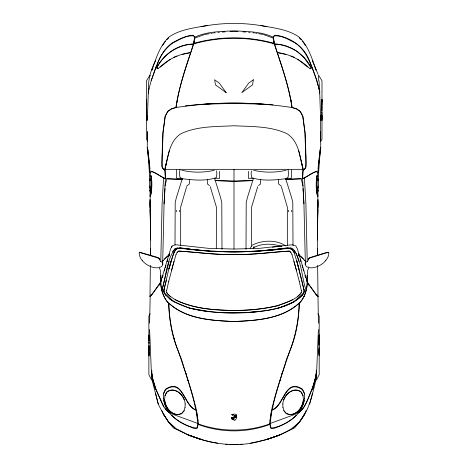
<?xml version="1.0" encoding="UTF-8"?>
<svg xmlns="http://www.w3.org/2000/svg" width="468" height="468" viewBox="0 0 468 468"><rect width="100%" height="100%" fill="white"/><g stroke="black" fill="none" stroke-linecap="round" stroke-linejoin="round"><path stroke-width="0.7" d="M216.321 248.566L216.415 207.137L210.272 186.72M305.797 261.741L305.306 261.156L303.937 203.913L302.574 178.612L303.059 170.118M307.183 275.459L307.16 281.964L315.175 293.196L318.006 296.32L317.643 265.327M307.236 261.735L305.891 203.72L304.428 177.834L315.467 171.68L316.737 171.68L317.614 172.364L318.006 173.534L318.006 179.203M317.515 254.51L317.714 203.036L317.538 226.237M317.368 248.713L317.322 254.51L317.409 248.713M149.602 323.183L150.187 296.127M150.678 195.027C151.995 189.417 152.457 181.479 150.871 175.389L150.286 175.98M160.816 275.459L160.84 281.964L152.825 293.196L149.994 296.32L150.357 265.327M150.093 190.143L150.456 240.014M278.606 179.659L278.542 183.889L281.18 186.036M317.544 240.014L317.907 190.143M319.375 159.179L320.738 147.941L320.644 120.106L319.667 91.582L316.737 80.443L311.267 65.304L311.267 67.842L304.036 57.587L297.045 51.451M317.661 189.944L317.55 193.623M149.058 338.791L149.058 341.055M163.379 398.689L163.379 393.611L165.526 389.212C183.099 377.413 183.813 405.762 196.004 409.828C191.447 389.803 184.796 370.346 178.226 350.924C171.744 335.93 169.24 319.585 168.65 303.352C163.367 297.572 160.881 289.832 160.641 282.157L170.896 248.063M320.445 141.108L320.644 131.631M147.356 120.106L148.333 91.582L149.017 88.75M164.941 170.118L165.426 178.612L164.063 203.913L162.718 261.115L162.203 261.741M185.065 407.382L185.158 403.866M317.544 222.61L317.918 209.559M317.977 207.382L318 200.866M318.398 329.53L316.737 369.779M317.538 224.786L318.006 199.421M159.331 285.217L159.383 283.76M317.813 189.944L317.222 195.22L316.538 190.236L316.345 179.689L316.737 176.073L317.128 175.389L317.714 175.98M149.31 172.557L149.409 165.426L148.04 151.556M316.836 181.642L316.836 191.313M317.971 190.172L317.614 193.167L316.93 184.088L317.128 181.157L317.907 179.396L318.298 180.765M147.555 141.108L147.356 131.631L147.262 147.941L148.625 159.179M150 200.866L150.023 207.382M150.21 196.531L150.462 191.47M149.058 347.794L149.058 350.596M149.994 171.873L150.093 170.019M149.994 199.421L150.462 224.786M150.152 196.531L150.462 190.745M318.591 172.657L320.153 151.755M149.994 179.203L149.994 173.534L150.386 172.364L151.263 171.68L152.533 171.68L163.572 177.834L162.109 203.72L160.764 261.735M149.058 353.112L148.871 355.692M317.907 178.911L317.842 180.016L317.907 179.004M149.058 345.127L149.058 348.256M303.042 188.557L303.937 203.913M146.73 112.408L146.73 115.204M176.272 211.828L176.366 210.261M321.75 107.64L321.75 104.838M148.625 93.243C147.449 81.941 150.298 70.598 155.686 60.635M164.063 203.913L164.958 188.557M318.006 179.104L318.105 173.341L316.737 171.581C311.518 172.271 307.587 176.922 302.574 178.519L302.96 170.118L303.551 170.118L305.505 168.164L305.99 166.795L306.189 162.595L305.113 132.707L302.866 116.199L300.327 111.413L296.513 108.775L292.12 107.505C288.896 85.673 281.356 64.894 274.535 44.01C290.142 44.22 304.13 54.013 311.267 67.649L311.068 68.334L309.997 68.726C301.012 60.109 289.92 53.978 277.372 52.609L285.866 54.463M146.73 117.725L146.496 120.305M321.744 102.316L321.978 99.737M146.73 109.74L146.73 112.87M321.744 110.302L321.744 107.172M318.93 338.645L319.194 335.123M148.871 354.077L148.871 354.03A49.86 2.58 -86.6 0 1 149.07 351.544M151.655 370.264C151.983 382.081 157.663 393.067 162.203 403.767C163.782 407.499 166.544 410.617 169.826 412.951L165.818 406.897L164.549 403.281M318.006 168.942L319.667 153.41L320.738 147.262L320.545 148.625M318.948 339.715L318.995 339.277A49.86 2.58 -86.6 0 0 319.188 336.784L319.194 336.738M148.871 356.06L149.058 353.644M148.871 355.399L149.064 352.966M318.492 167.965L318.603 166.573M319.96 151.556L318.591 165.426L318.69 172.557M318.936 337.96L319.194 334.76M318.942 338.967L319.194 335.416M159.471 267.111L160.74 267.111L162.01 266.14L162.788 264.379L162.694 262.425L160.448 261.548M321.89 100.263L321.75 101.784M146.496 118.691L146.502 118.644A49.982 3.124 -85.8 0 1 146.659 116.971M321.732 103.89A49.982 3.124 -85.8 0 0 321.972 101.398L321.978 101.351M146.496 120.013L146.736 117.579M146.502 120.674L146.73 118.258M321.738 102.463L321.978 100.029M321.914 100.006L321.978 99.374M151.462 190.236L150.778 195.22L150.187 189.944M317.76 190.312L317.128 192.681M317.983 188.224L318.199 186.135M318.936 343.617L318.93 340.429M317.907 191.412L318.492 186.135L318.492 180.864M148.871 354.03L148.871 353.989A49.871 2.042 -86.1 0 0 149.07 352.351M179.396 211.828L179.589 210.261M272.973 44.01L273.107 42.968M307.552 261.548L305.306 262.425L305.212 264.379L305.99 266.14L307.26 267.111L308.529 267.111M318.965 162.431L319.211 160.477M189.265 308.137C203.989 311.208 218.942 313.098 234 313.022C254.323 312.209 275.5 311.682 293.881 301.889C297.595 299.052 303.352 296.525 304.013 291.336M319.188 336.831L319.194 336.79A49.871 2.042 -86.1 0 0 318.989 338.463M270.042 420.668L271.522 410.208M304.235 400.743C302.977 406.663 299.76 411.828 295.636 416.175C288.914 421.902 280.484 426.968 271.703 427.992L270.826 427.407L270.042 423.499L271.996 410.214C284.339 406.189 284.819 377.881 302.474 389.704L304.528 394.003M148.871 351.222L149.029 349.479A8.705 0.597 -87.7 0 0 148.947 349.257L148.894 349.222M319.194 339.592L319.03 341.336A8.705 0.597 -87.7 0 0 319.118 341.558L319.194 341.581M148.871 348.297L148.941 347.695A8.705 0.684 -89.5 0 0 149.029 346.712L148.871 346.098M148.871 352.117L149.035 350.93M318.942 340.482L319.194 338.697M319.194 342.523L319.123 343.085A8.705 0.684 -89.5 0 0 319.03 344.109L319.194 344.717M319.86 150.778L320.059 149.508M146.496 118.638L146.502 118.603A49.988 2.469 -85.3 0 0 146.741 116.965M179.981 169.545L179.396 173.435L179.981 177.331M216.321 177.331L216.906 173.435L216.514 170.843M251.486 170.843L251.094 173.435L251.679 177.331M288.019 177.331L288.604 173.435L288.019 169.545M321.972 101.445L321.978 101.404A49.988 2.469 -85.3 0 0 321.732 103.077M146.496 115.836L146.695 114.093A8.711 0.72 -87.3 0 0 146.589 113.87L146.502 113.853M321.978 104.206L321.779 105.949A8.711 0.72 -87.3 0 0 321.885 106.172L321.978 106.189M146.496 116.731L146.7 115.543M321.779 104.499L321.978 103.311M146.496 112.905L146.589 112.308A8.711 0.831 -89.4 0 0 146.695 111.326L146.496 110.711M321.978 107.137L321.89 107.698A8.711 0.831 -89.4 0 0 321.785 108.722L321.978 109.331M163.472 394.003L165.526 389.704C183.181 377.881 183.661 406.189 196.004 410.214L197.958 423.499L197.174 427.407L196.297 427.992C187.516 426.968 179.086 421.902 172.364 416.175C168.24 411.828 165.023 406.663 163.765 400.743M166.795 160.934L164.941 169.919L164.356 169.826L163.379 169.042L162.109 166.696L162.203 156.932L163.086 132.707L165.233 116.292L167.772 111.507L171.387 108.968L176.073 107.505C179.109 85.603 186.919 64.847 193.658 43.91C219.942 36.416 248.058 36.416 274.342 43.91C281.005 64.871 288.891 85.603 291.927 107.505L296.613 108.968L300.228 111.507L302.767 116.292L304.914 132.707L305.797 156.932L305.797 166.696L304.621 169.042L303.059 169.919C300.064 157.347 299.122 141.529 287.136 133.778C270.773 126.015 251.725 126.647 234 125.769C216.28 126.658 197.221 125.991 180.864 133.778C169.176 141.231 168.199 156.493 165.005 168.638M318.93 346.063L318.936 342.453M208.605 311.559L189.359 308.137L174.119 301.889L169.334 298.666L165.625 295.15L163.671 291.143C167.316 277.448 169.17 262.378 175.588 249.725L177.735 248.455L180.666 248.163L209.676 251.287L234 251.971L258.324 251.287L287.334 248.262L290.265 248.455L292.412 249.725M304.136 401.228L304.721 398.204M304.621 398.689L304.621 393.611L302.474 389.212C284.901 377.413 284.187 405.762 271.996 409.828C276.553 389.803 283.204 370.346 289.774 350.924C296.256 335.93 298.76 319.585 299.35 303.352C304.633 297.572 307.119 289.832 307.359 282.157L297.104 248.063M303.451 399.473C302.755 406.692 297.63 414.566 289.68 414.513L286.357 413.437L283.912 410.606M193.986 42.67L194.39 40.687M194.659 39.37L194.828 37.855L194.635 38.148L204.498 34.538M149.801 180.472L150.187 179.297L150.971 180.081M166.21 280.01C165.918 284.907 161.583 290.78 165.625 295.15M166.602 290.85L168.749 281.18M151.755 370.165C150.719 376.676 155.066 383.801 155.663 389.604C153.802 384.831 152.328 379.753 151.755 374.663L152.047 374.271M282.842 404.065C283.029 395.624 292.804 385.913 301.012 391.757C307.236 400.093 300.204 414.654 289.68 414.712L286.357 413.735L283.912 410.805L282.935 407.189M165.011 168.632L169.434 150.286M315.66 380.911C312.22 395.32 309.237 409.927 299.643 421.744C288.908 433.339 272.996 437.697 258.225 441.769C234.837 447.543 210.033 443.997 187.99 434.83L201.766 439.616L209.775 441.769L217.784 443.231M165.005 185.971L166.795 178.811L182.023 179.449M163.671 291.143L164.063 289.581M305.306 262.425L305.212 264.379M302.375 295.15L303.843 292.705L304.235 291.143L296.712 260.664L301.79 280.104M168.749 281.28L174.026 261.255M309.705 404.065L312.536 393.026M169.141 261.448L161.811 290.657C166.204 276.904 166.193 260.442 175.096 248.654C181.935 246.577 189.166 249.953 196.098 249.924M148.239 91.681L151.263 80.443L156.733 65.304L156.932 68.334L158.003 68.726C166.988 60.109 178.08 53.978 190.628 52.609L193.459 44.01C177.858 44.22 163.87 54.013 156.733 67.649L157.026 68.334L158.003 68.726M171.288 260.664L168.942 269.065L173.733 252.855M171.387 270.826L175.98 254.709M162.495 277.565L163.086 275.512M164.356 271.019L164.941 268.971M185.065 407.189L184.088 410.805L181.642 413.735L178.32 414.712C167.796 414.654 160.764 400.093 166.988 391.757C175.196 385.913 184.971 395.624 185.158 404.06M165.333 267.702L165.941 265.502M167.164 261.401L167.772 259.202L167.187 261.162M186.621 186.72L180.666 207.137L180.666 245.659M257.728 186.72L251.585 207.137L251.673 246.384M167.187 261.238L167.772 259.301M168.585 256.657L169.597 253.346M168.585 256.587L169.597 253.317M303.843 292.705L304.329 291.143L303.937 289.581M182.309 178.706L176.366 197.66L175.196 202.644L175.003 244.975M253.323 178.706L247.385 197.66L246.209 202.644L246.016 249.298M168.556 256.745L169.141 254.902L166.895 256.563L162.694 261.156M151.263 80.543C156.119 66.983 160.068 51.264 172.657 42.641C178.84 39.353 185.398 35.808 192.488 35.217L193.758 35.808L194.828 37.171C207.055 31.374 220.802 31.608 234 30.824C247.198 31.608 260.945 31.374 273.172 37.171L274.242 35.808L275.512 35.217C289.604 37.019 303.053 45.7 308.728 59.056C312.712 68.773 316.66 78.571 318.983 88.844C319.205 90.277 320.364 91.863 319.375 93.243M303.451 403.281L302.182 406.897L298.174 412.951C306.066 407.646 307.991 397.572 312.045 389.604L312.337 389.897L312.928 388.335L316.052 377.003L316.345 374.663L315.953 374.271M172.072 246.115L171.387 247.771L172.072 246.016L172.85 245.624M308.043 259.886L309.02 258.225L308.236 260.079L309.02 258.225L311.559 257.055L325.43 252.855L328.752 252.363C329.577 261.138 316.789 269.375 309.02 267.602M311.267 67.649L310.974 68.334L309.997 68.726M308.728 267.795L307.552 270.533L306.868 281.572L307.359 282.157M306.084 410.623L304.428 414.414L303.469 415.473M152.866 68.164L151.948 70.089C156.043 58.43 159.711 45.829 168.942 37.077C180.098 29.268 194.284 27.998 207.336 25.453M283.819 399.865C285.872 393.255 294.547 386.907 300.912 392.049L303.159 395.758M150.187 176.073L150.871 175.389L151.462 177.442L151.556 188.288M150.871 192.681L150.24 190.312M149.994 296.32L150.187 295.928M175.98 254.808L177.15 252.363L178.712 251.094C197.034 252.088 215.491 255.124 234 254.51C252.544 255.013 270.995 252.246 289.388 251.094L290.85 252.363L292.02 254.808M151.948 373.78L151.655 374.365C152.714 378.659 153.685 386.925 155.955 389.604L163.964 406.99M150.134 313.659L148.871 316.134L148.871 374.681L151.72 380.244L151.72 370.323M236.516 418.369L235.539 419.796L234 420.644M301.398 292.219C296.367 300.193 286.018 302.024 278.056 305.797C263.548 308.745 248.83 310.729 234 310.483C214.028 310.225 193.325 308.857 175.196 299.736C172.166 297.525 168.334 295.712 166.602 292.219M250.117 248.654L251.369 246.361M253.048 248.654L254.101 246.724L253.422 247.824C261.711 243.12 272.399 243.378 281.239 246.39M162.431 45.712L165.415 41.301M317.029 180.081L317.813 179.297L318.199 180.472M173.733 252.948L175.588 249.631L177.735 248.362L180.666 248.163M164.841 395.758L167.088 392.049C173.452 386.907 182.128 393.255 184.181 399.859M320.445 141.769L321.978 139.294L321.978 80.748L318.527 75.184L318.527 80.326M158.687 258.517L158.886 258.225L139.248 252.363C138.423 261.138 151.211 269.375 158.98 267.602M303.059 294.173C288.627 309.693 265.262 310.875 245.431 312.729C219.72 312.881 191.547 313.507 169.334 298.666M160.641 282.157L161.132 281.572L160.448 270.533L159.272 267.795M162.203 261.641L163.379 260.372M184.088 410.606L181.642 413.437L178.32 414.513C170.37 414.566 165.245 406.692 164.549 399.473M175.196 248.654L172.557 251.679M166.772 39.762L168.714 37.92M150.778 295.244L151.62 294.337M296.221 415.098C291.02 421.299 283.438 424.646 276.102 427.606C274.371 428.167 272.358 429.32 270.633 428.091L269.849 424.382C247.069 433.035 220.937 433.017 198.151 424.382L197.367 428.091C194.103 429.84 190.733 426.436 187.604 425.845C181.765 423.212 175.939 420.106 171.779 415.098M273.365 41.962L274.242 41.079M164.549 259.009L169.141 255.001M150.778 295.443L152.047 294.173M308.921 258.418L309.313 258.032M328.162 252.463L328.46 252.17L309.114 258.225L309.313 258.517M292.705 428.191L299.543 421.744L304.721 413.928L299.543 422.037L294.466 427.992L278.542 435.515L266.233 439.616L279.811 434.93M297.297 296.811L300.62 293.781L301.398 292.313L301.398 290.751M303.843 292.804L293.881 301.889L278.641 308.137M177.15 252.463L178.712 251.094C197.057 252.316 215.502 254.838 234 254.416C252.539 254.972 271.031 252.106 289.388 251.094L290.85 252.463M160.249 67.164L170.212 59.249M186.82 186.036L189.458 183.889L189.394 179.659M258.476 185.609L260.664 183.889L260.664 179.659M297.788 413.145C303.562 410.126 305.826 403.767 308.336 398.204C311.67 389.212 316.356 380.051 316.345 370.264M299.444 411.489L294.858 414.414L270.042 423.499M216.117 177.723C205.657 181.198 193.963 180.162 183.14 178.817M287.814 177.723L286.217 178.478M149.994 296.513L151.948 294.565L160.84 282.257C160.963 289.862 163.303 297.595 168.556 303.258L168.849 303.258C186.41 319.158 211.489 320.598 234 321.522C256.522 320.621 281.537 319.071 299.151 303.258C304.633 297.946 307.037 289.838 307.16 282.257L316.052 294.565L318.006 296.513L318.398 323.183M252.053 245.255C262.051 240.049 276.266 239.405 285.726 245.922M317.322 195.027C315.929 189.4 315.76 181.584 317.128 175.389L317.813 176.073M271.996 407.382L273.218 406.844M302.574 178.612L304.428 177.834M292.804 299.643C274.675 308.798 253.972 310.032 234 310.483C214.028 310.027 193.325 308.804 175.196 299.643M173.827 57.295L177.05 56.025M214.391 170.276C203.872 172.756 192.43 172.756 181.912 170.276M286.088 170.276C275.57 172.756 264.127 172.756 253.609 170.276M146.496 109.641L146.794 109.53M321.68 110.512L321.978 110.407M280.01 434.83L266.233 439.715L250.216 443.231M173.435 245.431L175.196 244.84L177.442 244.939L208.798 248.362L234 249.04L259.202 248.362L290.558 244.939L292.705 244.84L294.536 245.431M201.082 26.723C222.669 22.329 245.331 22.329 266.918 26.723M193.851 43.325C220.013 36.024 247.987 36.024 274.149 43.325M303.358 296.77L304.773 296.437M182.134 54.463L190.628 52.609C184.532 70.563 178.77 88.715 175.88 107.505L171.487 108.775L167.673 111.413L165.134 116.199L162.887 132.707L161.811 162.595L162.01 166.795L162.495 168.164L164.449 170.118L165.04 170.118L165.426 178.519C160.413 176.922 156.482 172.271 151.263 171.581L149.895 173.341L149.994 179.104M146.73 103.399L146.73 105.669M321.75 116.643L321.75 114.379M176.272 248.262L177.735 247.97M232.151 415.087L233.07 414.917M284.86 178.817C274.037 180.162 262.343 181.198 251.883 177.723M205.206 34.416L209.442 33.696M210.857 33.456L212.267 33.21M176.073 107.505C214.303 101.65 253.697 101.655 291.927 107.505M232.333 415.104L233.438 414.935M221.791 251.679C244.7 252.948 267.55 250.076 290.265 248.362L292.412 249.631L294.267 252.948M271.311 250.117C278.127 250.403 286.036 245.864 292.313 249.725L294.267 252.855L299.058 269.065M272.388 247.186L281.964 246.016M306.189 290.657C301.579 277.255 301.854 259.968 292.804 248.654L290.265 247.97L288.212 247.97L271.902 249.924L246.893 251.585L221.007 251.585M288.212 247.97L258.909 250.994M213.683 32.971L215.104 32.813M217.948 32.491L219.363 32.333M185.258 105.938C214.362 102.433 243.886 102.311 273.072 104.867M259.395 311.559L245.331 312.729L222.569 312.729M177.735 248.455C192.436 248.824 207.09 251.895 221.885 251.679M222.218 32.052L225.09 31.871M285.977 179.449L301.205 178.811L302.995 185.971M204.697 104.183L234 103.399L263.303 104.183M238.844 444.372L229.156 444.372M240.224 444.307L242.301 444.208M215.157 180.554L234 181.251L252.843 180.554M285.451 179.343L301.392 178.747M215.104 180.63L234 181.157L252.895 180.63M230.063 31.59L237.937 31.59M164.841 169.334L303.159 169.334M182.491 178.302L176.664 178.302L176.664 169.96M214.543 178.302L219.638 178.302L219.638 171.352M253.457 178.302L248.362 178.302L248.362 171.352M285.509 178.302L291.336 178.302L291.336 169.96M187.147 380.425L188.592 380.425M279.408 380.425L280.853 380.425M236.726 415.473L234 415.531L236.726 415.373M166.608 178.747L182.549 179.343M225.699 444.208L227.776 444.307M221.107 251.585L196.004 249.924L179.689 247.97M242.91 31.871L245.782 32.052M248.637 32.333L250.052 32.491M252.895 32.813L254.317 32.971M260.664 25.453C273.704 28.033 287.937 29.215 299.058 37.077C308.289 45.829 311.957 58.43 316.052 70.089L315.134 68.164M255.733 33.21L257.143 33.456M258.558 33.696L262.794 34.416M290.166 247.97L291.634 248.262M263.502 34.538L273.365 38.148L273.172 37.855L273.341 39.37M187.99 434.83L201.766 439.616L189.458 435.515L173.534 427.992L168.457 422.037L163.279 413.928L168.457 421.744L175.295 428.191L188.189 434.93M181.783 178.478L180.186 177.723M197.958 423.499L173.142 414.414L168.556 411.489M290.95 56.025L294.173 57.295M163.572 177.834L165.426 178.612M194.782 406.844L196.004 407.382M295.15 245.624L295.928 246.016L296.613 247.771M159.957 259.886L158.98 258.225L156.441 257.055L139.54 252.17L139.838 252.463M296.513 51.041C289.78 47.321 282.344 44.255 274.535 44.109L273.564 38.54L273.564 36.785L274.342 35.901C281.771 35.141 288.803 39.833 295.244 43.033C303.235 48.233 307.757 56.926 311.267 65.502M297.788 59.249L307.751 67.164M170.212 413.145L166.602 410.512L165.134 408.652M298.859 255.001L303.451 259.009M299.286 37.92L301.228 39.762M209.524 185.609L207.336 183.889L207.336 179.659M318.942 346.975L318.989 347.11A49.871 3.838 89 0 1 319.188 348.59L319.194 348.625M170.703 296.811L167.38 293.781L166.602 292.313L166.602 290.751M164.157 292.804L174.119 301.889M175.295 428.191L168.357 421.744L163.18 413.829L158.202 404.065L152.34 380.911M193.758 41.079L194.635 41.962M299.444 256.745L298.859 254.902L301.105 256.563L305.797 261.641M315.953 294.173L317.222 295.443M158.687 258.032L159.763 260.079L159.079 258.418M316.38 294.337L317.222 295.244M164.531 415.473L163.572 414.414L161.916 410.623M302.585 41.301L305.569 45.712M304.621 260.372L305.306 261.156M294.074 250.117L296.419 253.732L298.859 261.448M147.648 141.149L146.496 139.294L146.496 80.748L149.953 75.184L149.953 76.225M317.924 313.659L319.194 316.134L319.194 374.681L316.339 380.244L316.339 370.925M317.813 295.928L318.006 296.32M317.813 296.127L318.006 296.513M316.052 373.78L316.345 374.365L316.052 376.518L312.928 388.335L312.144 389.604L316.245 374.464L316.538 371.44L316.245 370.165M312.314 60.635L318.105 74.389M285.691 178.706L291.634 197.66L292.804 202.644L292.997 245.694M214.677 178.706L220.615 197.66L221.791 202.644L221.984 249.298M298.403 253.317L299.415 256.587M298.403 253.346L299.415 256.657M292.02 254.709L296.613 270.826M281.379 186.72L287.334 207.137L287.334 245.659M300.836 261.401L300.228 259.202L300.789 261.162M302.059 265.502L302.667 267.702M303.059 268.971L303.644 271.019M304.914 275.512L305.505 277.565M293.974 261.255L299.251 281.28M304.329 291.143L301.79 280.01M155.464 393.026L158.295 404.065M298.566 150.286L302.989 168.632M301.205 160.934L302.995 168.638M299.251 281.18L301.398 290.85M273.61 40.687L274.014 42.67M163.279 398.204L163.864 401.228M196.478 410.208L197.958 420.668M147.941 149.508L148.14 150.778M321.978 116.573L321.785 115.415L321.779 115.824A8.711 0.62 86.3 0 0 321.885 117.193L321.978 118.158M146.496 103.469L146.689 104.627L146.695 104.218A8.711 0.62 86.3 0 0 146.589 102.849L146.496 101.884M321.779 114.432L321.978 115.736M146.496 104.311L146.7 105.61M149.058 337.674L149.011 337.37L149.058 339.078M321.978 113.238L321.972 113.203A49.988 4.645 88.7 0 0 321.732 111.723M321.978 118.726L321.89 118.164A8.711 0.339 85 0 0 321.785 117.532L321.797 117.93M318.936 351.591L319 352.03L318.93 348.952M146.496 101.322L146.589 101.878A8.711 0.339 85 0 0 146.695 102.51L146.496 100.328M146.496 106.803L146.502 106.844A49.988 4.645 88.7 0 0 146.741 108.319M318.948 348.192L318.995 348.414A49.854 3.65 88.2 0 0 319.188 348.514M147.455 148.625L147.262 147.262L148.333 153.41L149.994 168.942M319.194 351.959L319.036 350.807L319.03 351.211A8.699 0.509 87 0 0 319.118 352.579L319.194 353.545M148.871 338.855L149.029 340.014L149.029 339.604A8.699 0.509 87 0 0 148.947 338.235L148.894 337.568M318.942 349.169L319.194 351.123M148.871 339.698L149.035 340.996M319.194 354.112L319.024 352.895L319.041 353.317M288.411 210.261L288.604 211.828M194.893 42.968L195.027 44.01M162.694 262.425L162.788 264.379M148.789 160.477L149.035 162.431M163.987 291.336L164.157 292.705M148.871 336.708L149.035 337.919L149.017 337.498M148.871 342.19L148.871 342.231A49.871 3.838 89 0 0 149.07 343.711M150.093 191.412L149.508 186.135L149.508 180.864M149.801 186.135L150.017 188.224M321.978 120.095L321.75 116.351M146.496 99.947L146.73 103.691M318.93 352.439L319.047 353.445L318.936 350.854M321.972 120.422L321.978 120.463A49.977 0.398 84.5 0 0 321.732 117.872M146.496 99.579L146.502 99.62A49.977 0.398 84.5 0 0 146.659 101.328M318.948 352.515L319.194 355.481M148.871 335.334L149.064 337.709M318.948 352.673L318.995 353.258A49.86 0.333 85.5 0 1 319.188 355.809L319.194 355.85M149.397 166.573L149.508 167.965M148.871 334.965L148.871 335.006A49.86 0.333 85.5 0 0 149.07 337.557M318.983 80.543L319.761 91.681M147.847 151.755L149.409 172.657M291.634 210.261L291.728 211.828M150.45 193.623L150.339 189.944M150.093 178.911L150.158 180.016L150.093 179.004M317.538 190.745L317.848 196.531M317.907 170.019L318.006 171.873M317.538 191.47L317.79 196.531M151.164 181.642L151.164 191.313M150.029 190.172L150.386 193.167L151.07 184.088L150.871 181.157L150.093 179.396L149.701 180.765M151.263 369.779L149.602 329.53M308.617 283.76L308.669 285.217M282.842 403.866L282.935 407.382M150.082 209.559L150.456 222.61M150.591 248.713L150.678 254.51L150.632 248.713M150.462 226.237L150.286 203.036L150.485 254.51M325.623 260.179L325.623 260.571M320.545 115.707L320.545 120.299M319.667 91.582L319.667 92.459M291.178 100.093L291.178 101.486M281.572 373.634L281.572 376.81M236.726 414.625L234.562 414.069L231.274 414.625M236.726 416.824L234 416.766M234 169.334L234 181.157M234 181.251L234 248.958M186.428 373.634L186.428 376.81M177.302 100.556L177.302 101.989M174.324 338.095L174.324 340.242M148.333 91.582L148.333 92.459M147.455 115.707L147.455 120.299M142.377 260.179L142.377 260.571M321.972 113.127A49.977 4.423 87.9 0 1 321.738 113.028M148.871 342.301A49.854 3.65 88.2 0 1 149.07 342.4M146.502 106.915A49.977 4.423 87.9 0 1 146.741 107.014M299.151 303.159C298.748 322.353 294.39 341.271 286.65 358.839C280.379 380.367 271.803 401.491 269.656 423.99C246.811 432.093 221.189 432.093 198.344 423.99C196.197 401.491 187.621 380.367 181.35 358.839C173.61 341.271 169.252 322.353 168.849 303.159C186.393 319.17 211.477 320.451 234 321.522C256.522 320.451 281.607 319.17 299.151 303.159M253.34 79.765L252.562 84.843L241.816 92.658L248.654 83.181L253.34 79.765M194.436 38.54L193.459 44.109C177.986 44.63 163.759 54.089 156.733 67.842C158.137 58.289 164.812 48.66 172.756 43.033C179.197 39.833 186.229 35.141 193.658 35.901L194.436 36.785L194.436 38.54M236.726 416.146L234 416.204L236.726 416.146M236.726 417.485L231.274 417.544L236.726 417.485M234 418.17L231.438 418.17L234 418.228M234 418.854L231.748 418.913L234 418.854M234 419.544L232.268 419.603L234 419.544M226.184 92.658L215.438 84.843L214.66 79.765L219.346 83.181L226.184 92.658"/></g></svg>
